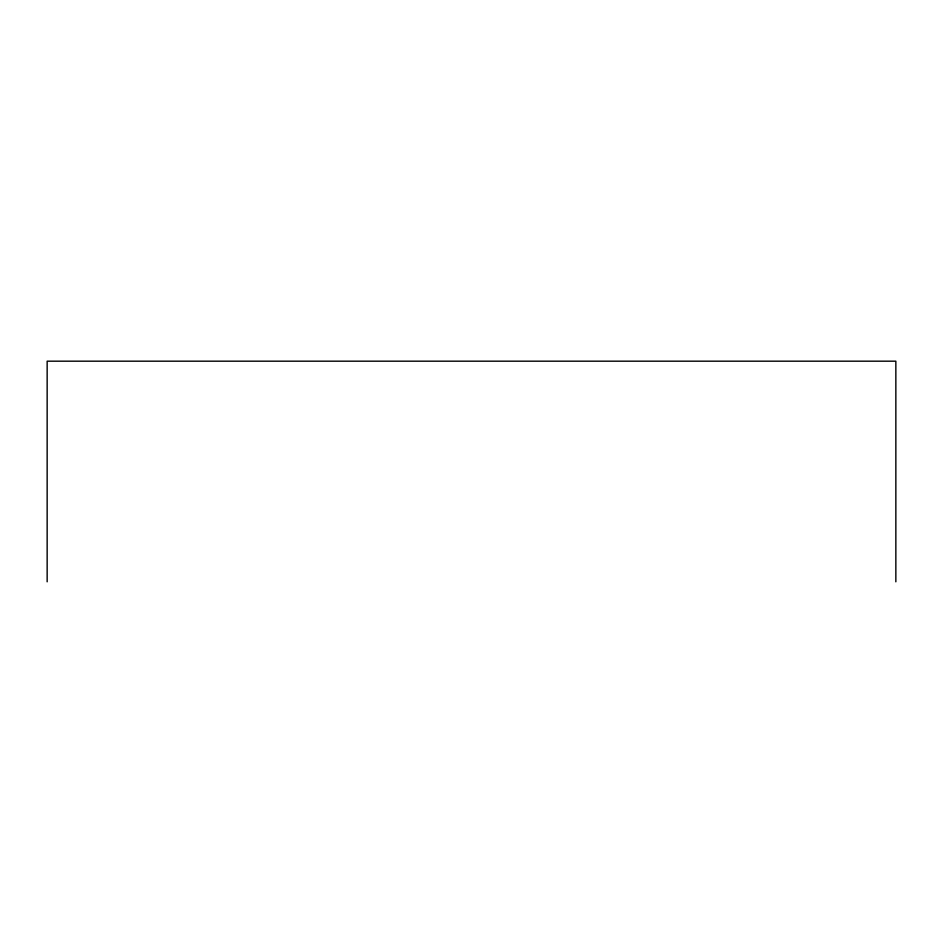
<?xml version="1.0" encoding="UTF-8"?>
<svg xmlns="http://www.w3.org/2000/svg" width="943" height="943" viewBox="0 0 943 943"><rect width="100%" height="100%" fill="white"/><g stroke="black" fill="none" stroke-linecap="round" stroke-linejoin="round"><path stroke-width="1.41" d="M895.85 581.819L895.85 361.181L47.15 361.181L47.15 581.819"/></g></svg>
